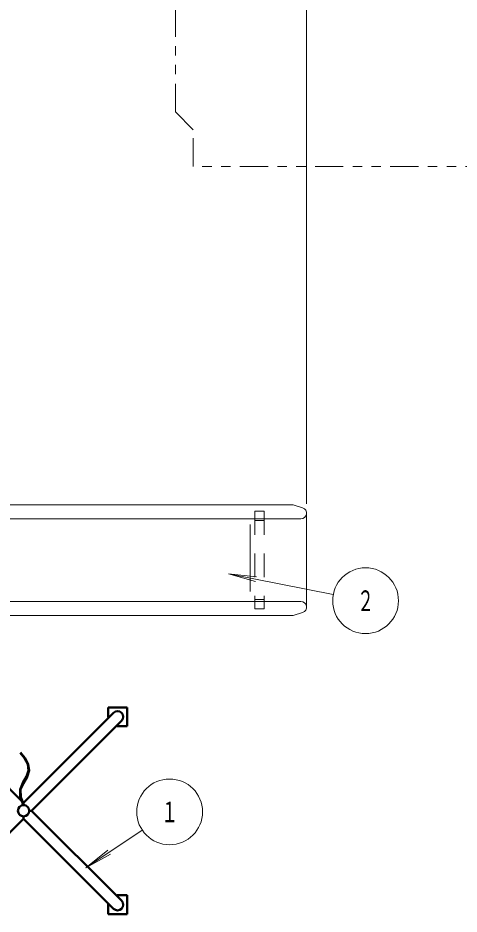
# Model space of a CAD drawing. Units: millimetres on the paper, scale 1:50. Extents: x -365 to 0, y -594 to 257.
# Drawn here: x -198.5 to -151.5, y 110.9 to 206.3 of the extents above; entities that cross this region are included whole.
import ezdxf
from ezdxf.enums import TextEntityAlignment as Align

# ---------------------------------------------------------------- set-up
doc = ezdxf.new("R2010")
doc.units = ezdxf.units.MM
doc.linetypes.add('USER1', pattern=[4.5, 2.5, -2])
doc.linetypes.add('USER3', pattern=[8, 3, -1, 1, -1, 1, -1])
doc.layers.add('LY_1', color=7, linetype='Continuous', lineweight=13)
doc.styles.add('ＭＳ ゴシック', font='')
doc.styles.get('ＭＳ ゴシック').set_extended_font_data('MS Gothic')

msp = doc.modelspace()

# ---------------------------------------------------------------- linework, layer by layer
at = {"layer": 'LY_1'}
for p, q in [((-167.776, 154.587), (-167.776, 239.531)), ((-169.176, 154.487), (-215.776, 154.487)), ((-169.176, 154.487), (-168.185, 154.156)), ((-167.776, 153.587), (-167.776, 143.587)), ((-168.376, 152.987), (-215.776, 152.987)), ((-173.776, 152.384), (-173.776, 145.251)), ((-176.067, 147.142), (-173.084, 146.821)), ((-176.067, 147.142), (-173.186, 146.307)), ((-164.922, 144.945), (-176.067, 147.142)), ((-168.376, 144.187), (-215.776, 144.187)), ((-169.176, 142.687), (-215.776, 142.687)), ((-169.176, 142.687), (-168.185, 143.018)), ((-185.247, 119.845), (-191.246, 115.846)), ((-191.246, 115.846), (-188.904, 117.722)), ((-191.246, 115.846), (-188.614, 117.286))]:
    msp.add_line(p, q, dxfattribs=at)
at = {"layer": 'LY_1', "linetype": 'USER3'}
for p, q in [((-181.72, 196.299), (-181.72, 207.443)), ((-179.82, 194.399), (-181.72, 196.299)), ((-179.82, 190.487), (-179.82, 194.399)), ((-147.859, 190.487), (-179.82, 190.487))]:
    msp.add_line(p, q, dxfattribs=at)
at = {"layer": 'LY_1', "linetype": 'USER1'}
for p, q in [((-172.276, 153.787), (-173.276, 153.787)), ((-173.276, 153.787), (-173.276, 143.387)), ((-172.276, 153.787), (-172.276, 143.387)), ((-172.276, 152.787), (-173.276, 152.787)), ((-172.276, 144.387), (-173.276, 144.387)), ((-172.276, 143.387), (-173.276, 143.387))]:
    msp.add_line(p, q, dxfattribs=at)
at = {"layer": 'LY_1', "color": 140, "lineweight": 50}
for p, q in [((-188.867, 131.863), (-188.867, 132.913)), ((-188.867, 132.913), (-186.867, 132.913)), ((-186.867, 130.913), (-186.867, 132.913)), ((-197.867, 122.768), (-207.439, 132.341)), ((-188.294, 132.341), (-197.867, 122.768)), ((-187.439, 131.485), (-197.011, 121.913)), ((-187.916, 130.913), (-186.867, 130.913)), ((-197.867, 122.518), (-197.867, 122.768)), ((-197.867, 121.057), (-197.867, 121.308)), ((-197.262, 121.913), (-197.011, 121.913)), ((-187.439, 112.341), (-197.011, 121.913)), ((-207.439, 111.485), (-197.867, 121.057)), ((-188.294, 111.485), (-197.867, 121.057)), ((-187.916, 112.913), (-186.867, 112.913)), ((-186.867, 112.913), (-186.867, 110.913)), ((-188.867, 111.962), (-188.867, 110.913)), ((-188.867, 110.913), (-186.867, 110.913))]:
    msp.add_line(p, q, dxfattribs=at)
for points in [[(-197.895, 122.503), (-198.219, 123.333), (-198.246, 124.178), (-197.952, 124.875), (-197.563, 125.54), (-197.335, 126.207), (-197.435, 126.863), (-197.777, 127.508), (-198.238, 128.075)], [(-197.867, 122.518), (-198.188, 123.34), (-198.214, 124.172), (-197.924, 124.859), (-197.534, 125.525), (-197.303, 126.204), (-197.405, 126.874), (-197.751, 127.526), (-198.214, 128.097)], [(-197.838, 122.533), (-198.156, 123.348), (-198.183, 124.165), (-197.896, 124.844), (-197.506, 125.51), (-197.271, 126.201), (-197.375, 126.885), (-197.725, 127.544), (-198.191, 128.119)]]:
    msp.add_lwpolyline(points, dxfattribs=at)
at = {"layer": 'LY_1'}
for centre in [(-161.488, 144.267), (-182.335, 121.787)]:
    msp.add_circle(centre, 3.5, dxfattribs=at)
at = {"layer": 'LY_1', "color": 140, "lineweight": 50}
msp.add_circle((-197.867, 121.913), 0.605, dxfattribs=at)
at = {"layer": 'LY_1'}
for centre, start, end in [((-168.376, 153.587), 270, 71.51934), ((-168.376, 143.587), 288.48066, 90)]:
    msp.add_arc(centre, 0.6, start, end, dxfattribs=at)
at = {"layer": 'LY_1', "color": 140, "lineweight": 50}
for centre, start, end in [((-187.867, 131.913), 315, 135), ((-187.867, 111.913), 225, 44.99999)]:
    msp.add_arc(centre, 0.605, start, end, dxfattribs=at)

# ---------------------------------------------------------------- texts
at = {"layer": 'LY_1', "style": 'ＭＳ ゴシック', "width": 0.6}
for s, p in [('２', (-161.488, 144.267)), ('１', (-182.335, 121.787))]:
    msp.add_text(s, height=2.199, dxfattribs=at).set_placement(p, align=Align.MIDDLE_CENTER)

doc.saveas('drawing.dxf')
